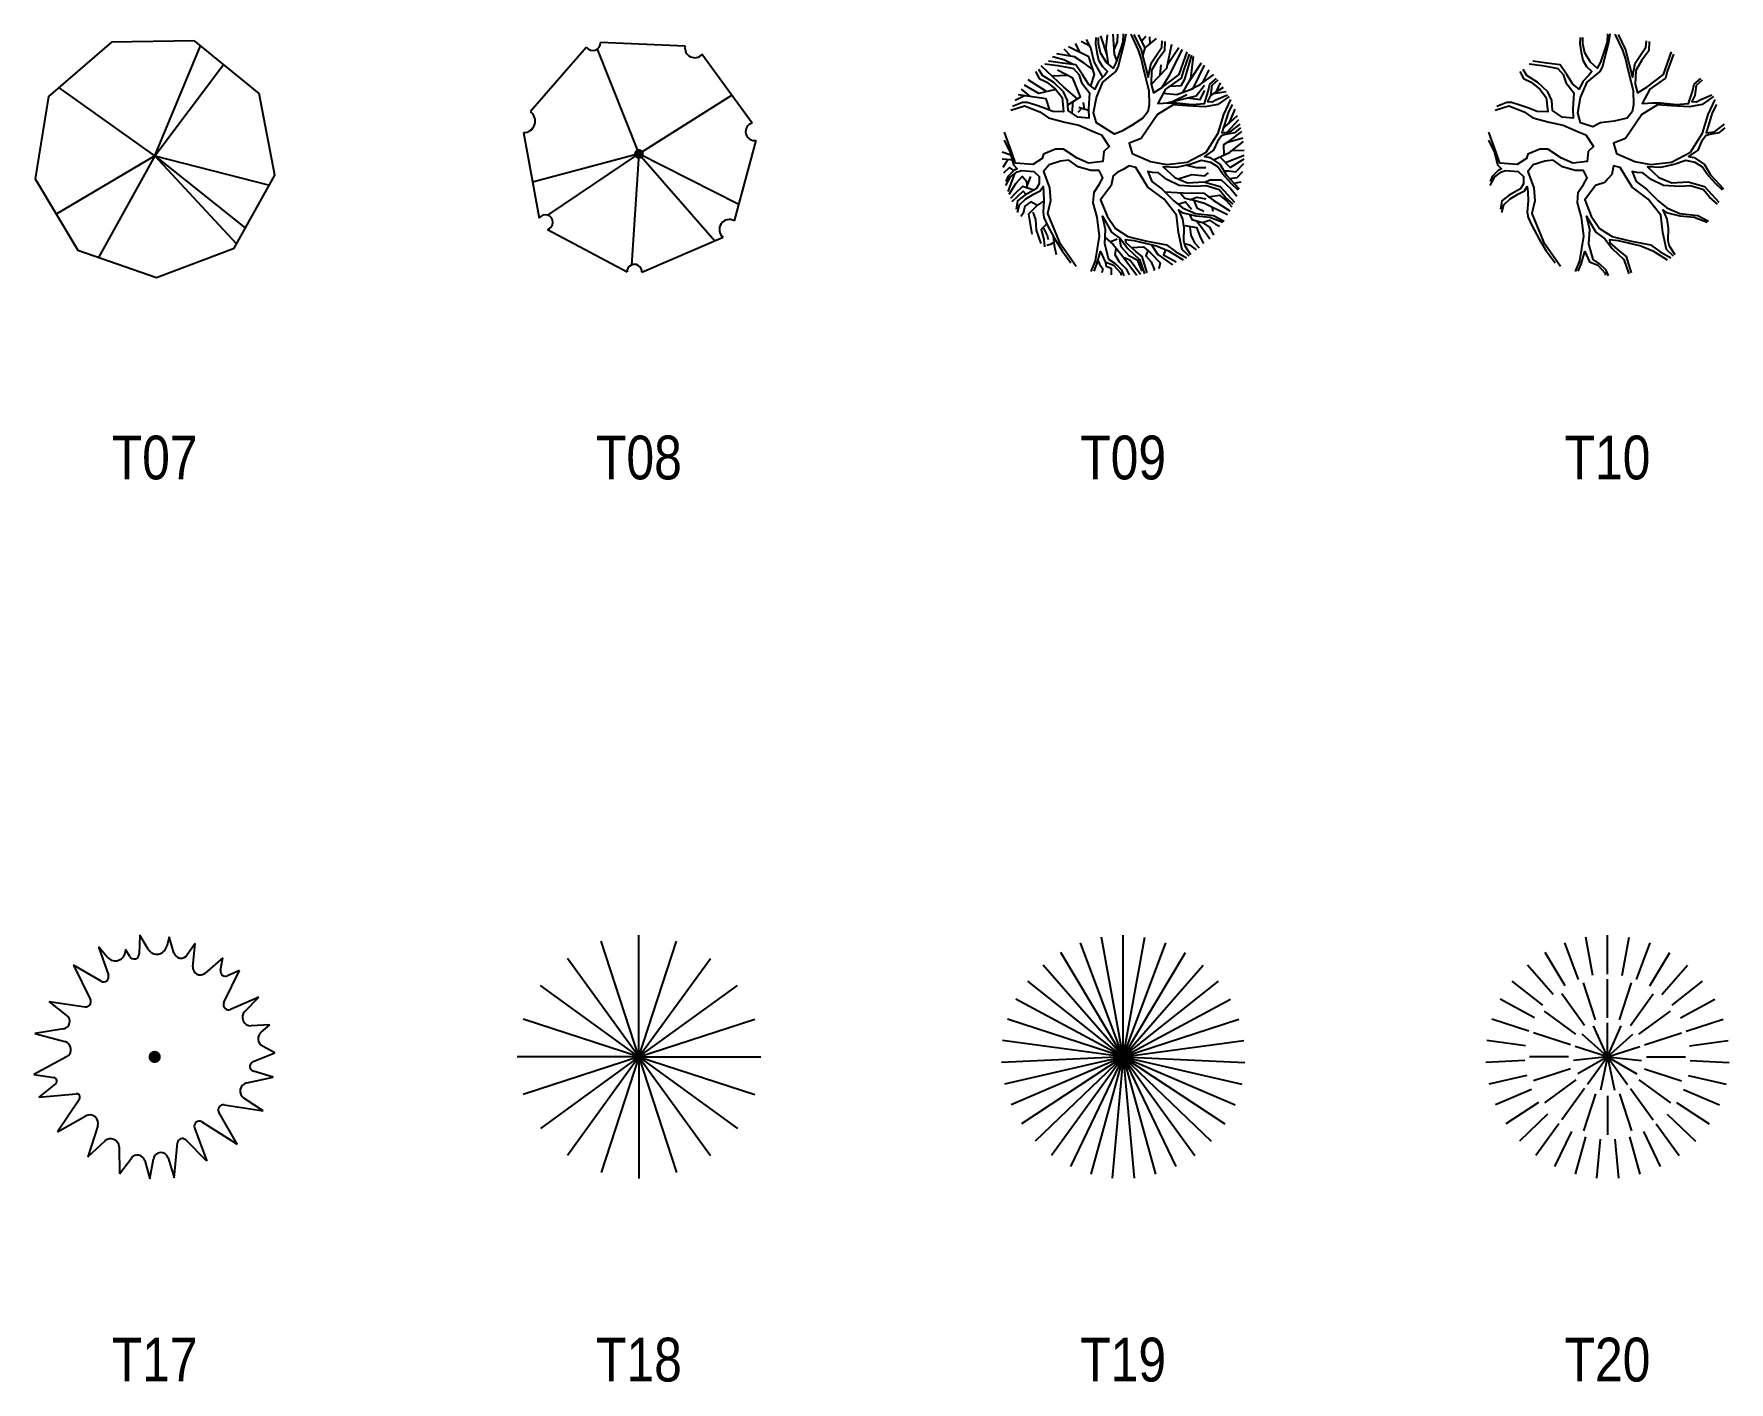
# Model space of a CAD drawing. Extents: x 1065 to 2013, y -203 to 519.
# Drawn here: x 1661.8 to 2009.9, y 167.9 to 444.8 of the extents above; entities that cross this region are included whole.
import ezdxf
from ezdxf.enums import TextEntityAlignment as Align

# ---------------------------------------------------------------- set-up
doc = ezdxf.new("R2010")
doc.units = 0
doc.header["$LTSCALE"] = 5
doc.header["$MEASUREMENT"] = 0
doc.layers.get('0').update_dxf_attribs({"linetype": 'CONTINUOUS'})
doc.styles.get("Standard").update_dxf_attribs({"font": 'ach.shx', "width": 0.85, "height": 9})

# ---------------------------------------------------------------- blocks, each defined once
blk = doc.blocks.new('T07')
for p, q in [((0, -0.0046), (0.1883, 0.448)), ((0, -0.0046), (0.2821, 0.3716)), ((0, -0.0046), (-0.3933, 0.2765)), ((0, -0.0046), (-0.4047, -0.2433)), ((0, -0.0046), (-0.2303, -0.422)), ((0, -0.0046), (0.4712, -0.1245)), ((0, -0.0046), (0.3724, -0.3015)), ((0.3365, -0.3657), (0, -0.0046))]:
    blk.add_line(p, q)
blk.add_lwpolyline([(0.4294, 0.2516), (0.1642, 0.4677), (-0.1778, 0.4627), (-0.4366, 0.2391), (-0.4911, -0.0985), (-0.3158, -0.3922), (0.0072, -0.5046), (0.3269, -0.383), (0.4936, -0.0843)], close=True)
blk = doc.blocks.new('T08')
for p, q in [((-0.2152, 0.4426), (-0.4457, 0.1772)), ((-0.172, 0.4336), (0, 0.0034)), ((0.19, 0.4463), (-0.1578, 0.4609)), ((0.4654, 0.1301), (0.2585, 0.413)), ((0, 0.0034), (0.3816, 0.2447)), ((-0.4743, 0.0911), (-0.4094, -0.2605)), ((0, 0.0034), (-0.4366, -0.1129)), ((-0.3737, -0.2482), (0, 0.0034)), ((0, 0.0034), (-0.0309, -0.4528)), ((0.4103, -0.2044), (0, 0.0034)), ((0, 0.0034), (0.3113, -0.3529)), ((0.392, -0.2713), (0.4821, 0.0592)), ((-0.3758, -0.3066), (-0.049, -0.4811)), ((0.0119, -0.482), (0.3453, -0.3383))]:
    blk.add_line(p, q)
at = {"const_width": 0.02}
blk.add_lwpolyline([(-0.01, 0.0034, 1), (0.01, 0.0034, 1)], format="xyb", close=True, dxfattribs=at)
for centre, radius, start, end in [((-0.1891, 0.4599), 0.0313, 213.38867, 1.83824), ((0.2284, 0.4382), 0.0393, 168.05052, 320.12541), ((-0.4735, 0.1386), 0.0475, 269.00703, 54.24961), ((0.4744, 0.0948), 0.0364, 104.2181, 282.28754), ((-0.3837, -0.277), 0.0305, 284.8555, 147.28172), ((0.3713, -0.3066), 0.0409, 59.62125, 230.60921), ((-0.0185, -0.4806), 0.0305, 357.41567, 180.91292)]:
    blk.add_arc(centre, radius, start, end)
blk = doc.blocks.new('T09')
for points in [[(0.0309, 0.4958), (0.0611, 0.4294), (0.0744, 0.3927), (0.084, 0.3498), (0.1049, 0.2641), (0.1068, 0.205), (0.1011, 0.1764), (0.0802, 0.1499), (0.0364, 0.1213), (-0.0055, 0.0969), (-0.036, 0.0846), (-0.1102, 0.1315), (-0.1217, 0.1724), (-0.1102, 0.2356), (-0.0836, 0.2988), (-0.0303, 0.3417), (-0.0208, 0.36), (0.0059, 0.462), (0.0117, 0.4966)], [(0.0002, 0.4967), (-0.0017, 0.4641), (-0.0113, 0.4335), (-0.0284, 0.3804), (-0.0417, 0.356), (-0.0702, 0.3804), (-0.0931, 0.4192), (-0.1007, 0.4559), (-0.1007, 0.4825)], [(-0.0657, 0.4094), (-0.0919, 0.4882)], [(-0.0597, 0.3713), (-0.0702, 0.4376), (-0.0648, 0.4925)], [(-0.0262, 0.3873), (-0.036, 0.4131), (-0.0417, 0.495)], [(-0.0373, 0.4315), (-0.0227, 0.4641), (-0.0226, 0.4962)], [(0.044, 0.4947), (0.0744, 0.4314), (0.103, 0.3192), (0.1144, 0.3764), (0.1582, 0.4416), (0.1601, 0.4682)], [(0.0897, 0.4396), (0.0625, 0.4928)], [(0.0758, 0.4669), (0.093, 0.488)], [(-0.1122, 0.4825), (-0.1141, 0.4559), (-0.1084, 0.4212), (-0.1007, 0.3886), (-0.0855, 0.3621), (-0.0646, 0.3417), (-0.076, 0.3274), (-0.1007, 0.3009), (-0.116, 0.2703), (-0.1426, 0.2907), (-0.1655, 0.3274), (-0.194, 0.3702), (-0.2492, 0.3764), (-0.3063, 0.3845)], [(-0.2152, 0.4055), (-0.2427, 0.4334)], [(-0.1325, 0.2829), (-0.1179, 0.3295), (-0.1407, 0.4029), (-0.2244, 0.4432)], [(-0.1764, 0.4201), (-0.1954, 0.4567)], [(-0.1367, 0.4468), (-0.1719, 0.466)], [(-0.0835, 0.3194), (-0.1198, 0.3825), (-0.1331, 0.4396), (-0.15, 0.4735)], [(0.0809, 0.4062), (0.0897, 0.4396), (0.137, 0.4775)], [(0.1104, 0.4562), (0.1101, 0.4844)], [(0.1715, 0.4661), (0.1697, 0.4274), (0.1411, 0.3886), (0.1163, 0.3457), (0.1144, 0.2907), (0.1239, 0.254), (0.162, 0.2784), (0.2306, 0.3295), (0.263, 0.4233)], [(0.115, 0.2883), (0.1791, 0.356), (0.1995, 0.4549)], [(0.1602, 0.2772), (0.1906, 0.3274), (0.2436, 0.4329)], [(0.1822, 0.3708), (0.2286, 0.441)], [(-0.3216, 0.3743), (-0.2683, 0.3662), (-0.2226, 0.358), (-0.2035, 0.3539), (-0.1826, 0.3295), (-0.1712, 0.2968), (-0.1388, 0.254), (-0.1426, 0.1887), (-0.1407, 0.1499), (-0.1864, 0.154), (-0.2264, 0.1826), (-0.2283, 0.2234), (-0.2454, 0.2581), (-0.2854, 0.2968), (-0.3311, 0.3254), (-0.3463, 0.3498)], [(-0.1878, 0.2297), (-0.2435, 0.2784), (-0.3363, 0.3656)], [(-0.2053, 0.3715), (-0.2435, 0.3906), (-0.2906, 0.4028)], [(-0.1238, 0.3486), (-0.1597, 0.3764), (-0.1997, 0.4029), (-0.2725, 0.4154)], [(0.2706, 0.4131), (0.2458, 0.3417), (0.2382, 0.3152), (0.1735, 0.2703), (0.143, 0.2111), (0.1868, 0.2132), (0.2191, 0.2132), (0.2839, 0.207), (0.3334, 0.2111), (0.3486, 0.2601), (0.3563, 0.2907), (0.3829, 0.3131)], [(0.1521, 0.3274), (0.1563, 0.3702)], [(0.1644, 0.2526), (0.221, 0.2478), (0.2877, 0.2723), (0.3334, 0.3682)], [(0.1911, 0.2825), (0.2382, 0.2846), (0.2534, 0.3111), (0.2816, 0.4092)], [(0.2445, 0.2565), (0.2782, 0.3131), (0.2893, 0.4038)], [(0.2663, 0.2932), (0.2734, 0.3051), (0.322, 0.3782)], [(0.3273, 0.2967), (0.3535, 0.3489)], [(-0.3597, 0.3417), (-0.3445, 0.3131), (-0.314, 0.2988), (-0.2778, 0.2703), (-0.2512, 0.2356), (-0.2454, 0.1764), (-0.2892, 0.1785), (-0.3273, 0.1927), (-0.3635, 0.205), (-0.394, 0.2152), (-0.413, 0.2152), (-0.4549, 0.1989)], [(-0.2765, 0.2686), (-0.3463, 0.2519), (-0.4059, 0.2863)], [(-0.3144, 0.2596), (-0.3899, 0.3078)], [(-0.2287, 0.3262), (-0.2912, 0.3233)], [(-0.2274, 0.205), (-0.175, 0.2376), (-0.2074, 0.3152), (-0.2702, 0.3478)], [(0.181, 0.2129), (0.2991, 0.2417), (0.3334, 0.2866)], [(0.2757, 0.2679), (0.3163, 0.2886), (0.3718, 0.3294)], [(0.3886, 0.307), (0.3639, 0.2846), (0.3581, 0.2438), (0.3467, 0.2193), (0.3657, 0.2172), (0.381, 0.2254), (0.4286, 0.2458)], [(0.3839, 0.2605), (0.3992, 0.2956)], [(-0.4048, 0.242), (-0.4441, 0.2226)], [(-0.3016, 0.1831), (-0.3159, 0.2295), (-0.4317, 0.2457)], [(-0.3786, 0.2383), (-0.4175, 0.2691)], [(-0.2092, 0.1703), (-0.2052, 0.2189)], [(-0.1582, 0.1874), (-0.1635, 0.2152)], [(0.4349, 0.24), (0.3886, 0.207), (0.3372, 0.1969), (0.263, 0.2009), (0.2058, 0.205), (0.1411, 0.1662), (0.0744, 0.0663), (0.0249, 0.0479), (0.0364, 0.0051), (0.1125, -0.0276), (0.1773, -0.0398), (0.263, -0.0296), (0.341, 0.0112), (0.3905, 0.0887), (0.4134, 0.1662), (0.4421, 0.2265)], [(0.1965, 0.2167), (0.261, 0.2478)], [(0.2658, 0.2336), (0.3163, 0.2274), (0.3353, 0.2641)], [(0.3581, 0.2438), (0.4114, 0.2784)], [(0.3707, 0.2519), (0.4235, 0.2596)], [(-0.4619, 0.1828), (-0.4054, 0.2009), (-0.3425, 0.1764), (-0.3063, 0.152), (-0.2397, 0.1336), (-0.1826, 0.1213), (-0.116, 0.0928), (-0.0893, 0.0826), (-0.0569, 0.0336), (-0.0798, 0.0132), (-0.0836, -0.0276), (-0.0836, -0.0276), (-0.1426, -0.0337), (-0.1883, -0.0133), (-0.2454, 0.0234), (-0.2778, 0.0234), (-0.3273, 0.003), (-0.333, -0.0153), (-0.3711, -0.0398), (-0.4416, -0.0337), (-0.4568, 0.0092), (-0.4878, 0.0936)], [(-0.1699, 0.1909), (-0.1864, 0.1744)], [(-0.1423, 0.1826), (-0.1826, 0.1948)], [(0.4476, 0.207), (0.4305, 0.1724), (0.4057, 0.0908), (0.44, 0.0948), (0.48, 0.1255)], [(0.4112, 0.1089), (0.4362, 0.1315), (0.4696, 0.1619)], [(0.4271, 0.0933), (0.475, 0.1454)], [(0.4352, 0.1306), (0.46, 0.1875)], [(0.4819, 0.1112), (0.4572, 0.0908), (0.4152, 0.0826), (0.4038, 0.0785), (0.3867, 0.0541), (0.3715, 0.0194), (0.3334, -0.0071), (0.3563, -0.0113), (0.3981, -0.0398), (0.4229, -0.0827), (0.4762, -0.1398)], [(0.4142, -0.0009), (0.4134, 0.0418), (0.44, 0.0581), (0.4874, 0.0957)], [(0.4294, 0.0516), (0.4918, 0.0701)], [(-0.4617, -0.0013), (-0.4966, 0.0113)], [(-0.4891, 0.0601), (-0.4644, 0.0092), (-0.4511, -0.0418), (-0.4358, -0.0582), (-0.4492, -0.0643), (-0.4739, -0.0887), (-0.4815, -0.1092)], [(0.3704, -0.0209), (0.4362, 0.0092), (0.4938, 0.0543)], [(0.4476, 0.0181), (0.4964, 0.0193)], [(-0.4456, -0.0222), (-0.4964, -0.0173)], [(-0.4737, -0.0195), (-0.494, -0.0523)], [(-0.4492, -0.0643), (-0.4663, -0.052), (-0.4909, -0.0759)], [(-0.4815, -0.1255), (-0.4625, -0.0908), (-0.4358, -0.0704), (-0.4168, -0.0643), (-0.3673, -0.0684), (-0.3445, -0.0887), (-0.3445, -0.1194), (-0.3578, -0.1398), (-0.4034, -0.1663), (-0.4339, -0.1887), (-0.4396, -0.2234)], [(-0.1309, -0.4792), (-0.1141, -0.4355), (-0.0969, -0.3336), (-0.1064, -0.256), (-0.1236, -0.1969), (-0.1198, -0.1541), (-0.0988, -0.1214), (-0.0836, -0.0949), (-0.0988, -0.0643), (-0.1331, -0.0643), (-0.1845, -0.05), (-0.2226, -0.0214), (-0.2568, -0.0255), (-0.3045, -0.0418), (-0.3273, -0.0684), (-0.3025, -0.1357), (-0.2987, -0.1887), (-0.3102, -0.2418), (-0.2626, -0.3581), (-0.1927, -0.4578)], [(0.2707, -0.4165), (0.242, -0.3886), (0.2268, -0.3193), (0.2191, -0.2479), (0.1677, -0.1826), (0.1011, -0.1336), (0.0516, -0.052), (0.0249, -0.0459), (0.0002, -0.0602), (-0.0246, -0.0725), (-0.0417, -0.0867), (-0.0493, -0.1255), (-0.0931, -0.1846), (-0.0664, -0.252), (-0.0322, -0.303), (0.0192, -0.3356), (0.0916, -0.354), (0.1773, -0.3703), (0.2153, -0.3968), (0.2602, -0.4231)], [(0.4514, -0.203), (0.419, -0.1744), (0.3943, -0.1439), (0.341, -0.1275), (0.2953, -0.1296), (0.2306, -0.1255), (0.1791, -0.101), (0.1449, -0.0745), (0.1201, -0.0725), (0.1011, -0.0684), (0.1182, -0.1092), (0.1601, -0.1418), (0.2077, -0.1887), (0.2439, -0.2173), (0.2972, -0.2418), (0.3715, -0.2499), (0.4152, -0.2724)], [(0.4724, -0.1459), (0.4438, -0.1173), (0.4076, -0.0785), (0.3886, -0.05), (0.3601, -0.0316), (0.3219, -0.0235), (0.2744, -0.0398), (0.2172, -0.052), (0.1639, -0.05), (0.2115, -0.0928), (0.2648, -0.1153), (0.3315, -0.1112), (0.3981, -0.1296), (0.4572, -0.1948)], [(0.2595, -0.043), (0.2991, -0.052), (0.3391, -0.052)], [(0.397, -0.0088), (0.44, -0.052), (0.4964, -0.0172)], [(0.413, -0.0656), (0.4343, -0.0663), (0.4629, -0.0704), (0.4954, -0.0359)], [(0.4203, -0.0323), (0.4967, -0.0011)], [(0.437, -0.0977), (0.4686, -0.0928), (0.492, -0.0682)], [(-0.4468, -0.0788), (-0.4732, -0.1512)], [(-0.3924, -0.1368), (-0.3958, -0.1112), (-0.4149, -0.0887), (-0.4416, -0.1194), (-0.4694, -0.1626)], [(-0.3675, -0.1455), (-0.413, -0.1296), (-0.4454, -0.1601), (-0.4634, -0.1789)], [(-0.4339, -0.2377), (-0.4263, -0.205), (-0.3996, -0.1806), (-0.3654, -0.1601), (-0.3407, -0.1479), (-0.3292, -0.1296), (-0.3273, -0.1541), (-0.3254, -0.1887), (-0.3292, -0.2356), (-0.3254, -0.2581), (-0.3102, -0.2907), (-0.2816, -0.3438), (-0.2512, -0.3948), (-0.215, -0.4437)], [(-0.3937, -0.1272), (-0.3787, -0.0887)], [(0.2252, -0.0986), (0.282, -0.0806), (0.3353, -0.0867), (0.3505, -0.0745)], [(0.335, -0.1122), (0.3563, -0.103), (0.4019, -0.103), (0.4419, -0.1398), (0.4668, -0.1698)], [(0.4551, -0.1172), (0.4843, -0.1105)], [(-0.3988, -0.1636), (-0.4111, -0.1499), (-0.4575, -0.1935)], [(-0.354, -0.2071), (-0.3787, -0.1928), (-0.4034, -0.2112), (-0.4111, -0.2418), (-0.4206, -0.254)], [(-0.3273, -0.1908), (-0.3521, -0.2071), (-0.3882, -0.2438), (-0.3749, -0.3254)], [(0.1697, -0.152), (0.2458, -0.1561), (0.3315, -0.1581), (0.3696, -0.1867), (0.4381, -0.2295)], [(0.2249, -0.203), (0.2553, -0.1928), (0.2801, -0.2234)], [(0.2344, -0.1561), (0.2534, -0.1785), (0.2896, -0.1867), (0.3334, -0.1989), (0.4286, -0.2458)], [(0.2724, -0.1846), (0.3029, -0.1744), (0.3391, -0.1806)], [(0.2915, -0.1908), (0.3029, -0.2173), (0.3315, -0.2316)], [(0.3486, -0.1724), (0.3962, -0.1663), (0.4248, -0.1887), (0.4457, -0.2132)], [(-0.3711, -0.2356), (-0.3597, -0.2662), (-0.3578, -0.3091), (-0.3387, -0.3641)], [(0.004, -0.4967), (-0.0055, -0.4743), (-0.0322, -0.4478), (-0.0588, -0.4295), (-0.076, -0.3662), (-0.0722, -0.307), (-0.0855, -0.252), (-0.0474, -0.3172), (-0.0113, -0.3458), (0.0192, -0.3846), (0.0668, -0.4295), (0.0878, -0.4886)], [(0.4096, -0.2785), (0.3563, -0.2581), (0.2991, -0.252), (0.2477, -0.2397), (0.2268, -0.2255), (0.2439, -0.2642), (0.2496, -0.3009), (0.2477, -0.3519), (0.2534, -0.3744), (0.2763, -0.409)], [(0.2724, -0.2458), (0.282, -0.2662), (0.3258, -0.2785), (0.3563, -0.2989), (0.3715, -0.3295)], [(0.3029, -0.2724), (0.3334, -0.3132), (0.3563, -0.3458)], [(0.3239, -0.2785), (0.3543, -0.2683), (0.3791, -0.2846), (0.3962, -0.2927)], [(0.3639, -0.2132), (0.3677, -0.2316)], [(-0.3159, -0.2867), (-0.3368, -0.307), (-0.3254, -0.3479), (-0.3235, -0.3784)], [(-0.3273, -0.3009), (-0.3121, -0.3315), (-0.3083, -0.3479)], [(-0.2873, -0.3336), (-0.2835, -0.3723), (-0.2759, -0.409)], [(-0.0741, -0.3397), (-0.0417, -0.3683), (-0.0113, -0.405), (0.0554, -0.4947)], [(-0.0512, -0.356), (-0.0246, -0.3458)], [(-0.0151, -0.3458), (-0.0093, -0.3764), (0.023, -0.4131), (0.0573, -0.4315), (0.0764, -0.4784)], [(0.0992, -0.4845), (0.082, -0.4315), (0.0782, -0.4172), (0.0516, -0.3968), (0.0116, -0.3621), (0.0097, -0.3479), (0.044, -0.3519), (0.1373, -0.3744), (0.1868, -0.3948), (0.2458, -0.4315)], [(0.2534, -0.2907), (0.301, -0.2989), (0.3181, -0.3417), (0.3296, -0.3641)], [(0.2744, -0.2969), (0.2782, -0.3295), (0.2934, -0.3621), (0.3124, -0.3825)], [(-0.2873, -0.3621), (-0.2987, -0.3683), (-0.314, -0.3723)], [(-0.1198, -0.4784), (-0.1084, -0.4498), (-0.0931, -0.3968), (-0.0741, -0.4397), (-0.0398, -0.4539), (-0.0093, -0.4866), (-0.0093, -0.4947)], [(-0.0303, -0.3866), (-0.0341, -0.409), (-0.0169, -0.4397), (0.0116, -0.4682), (0.0249, -0.4927)], [(0.0345, -0.3805), (0.084, -0.3784), (0.1125, -0.4029), (0.1525, -0.4437), (0.1468, -0.4682)], [(0.103, -0.3907), (0.0935, -0.4152), (0.1144, -0.4397), (0.1278, -0.4702), (0.1258, -0.4764)], [(0.1163, -0.3703), (0.143, -0.409), (0.202, -0.4519)], [(0.1735, -0.3907), (0.1658, -0.4111), (0.2172, -0.4397)], [(0.2515, -0.3641), (0.2724, -0.3703), (0.2991, -0.3907)], [(-0.1026, -0.4355), (-0.0969, -0.4498), (-0.0836, -0.4682), (-0.0874, -0.4845)], [(-0.0722, -0.4437), (-0.0702, -0.458), (-0.0493, -0.4662), (-0.0493, -0.4927)], [(0.0059, -0.4213), (0.0287, -0.4335), (0.0706, -0.4907)]]:
    blk.add_lwpolyline(points)
blk = doc.blocks.new('T10')
for points in [[(0.0309, 0.4958), (0.0611, 0.4294), (0.0744, 0.3927), (0.084, 0.3498), (0.1049, 0.2641), (0.1068, 0.205), (0.1011, 0.1764), (0.0802, 0.1499), (0.0269, 0.1377), (-0.0284, 0.1315), (-0.0608, 0.1152), (-0.1102, 0.1315), (-0.1217, 0.1724), (-0.1102, 0.2356), (-0.0836, 0.2988), (-0.0303, 0.3417), (-0.0208, 0.36), (0.0059, 0.462), (0.0117, 0.4966)], [(0.0002, 0.4967), (-0.0017, 0.4641), (-0.0113, 0.4335), (-0.0284, 0.3804), (-0.0417, 0.356), (-0.0702, 0.3804), (-0.0931, 0.4192), (-0.1007, 0.4559), (-0.1007, 0.4825)], [(0.044, 0.4947), (0.0744, 0.4314), (0.103, 0.3192), (0.1144, 0.3764), (0.1582, 0.4416), (0.1601, 0.4682)], [(-0.1122, 0.4825), (-0.1141, 0.4559), (-0.1084, 0.4212), (-0.1007, 0.3886), (-0.0855, 0.3621), (-0.0646, 0.3417), (-0.076, 0.3274), (-0.1007, 0.3009), (-0.116, 0.2703), (-0.1426, 0.2907), (-0.1655, 0.3274), (-0.194, 0.3702), (-0.2492, 0.3764), (-0.3063, 0.3845)], [(0.1715, 0.4661), (0.1697, 0.4274), (0.1411, 0.3886), (0.1163, 0.3457), (0.1144, 0.2907), (0.1239, 0.254), (0.162, 0.2784), (0.2306, 0.3295), (0.263, 0.4233)], [(-0.3216, 0.3743), (-0.2683, 0.3662), (-0.2226, 0.358), (-0.2035, 0.3539), (-0.1826, 0.3295), (-0.1712, 0.2968), (-0.1388, 0.254), (-0.1426, 0.1887), (-0.1407, 0.1499), (-0.1864, 0.154), (-0.2264, 0.1826), (-0.2283, 0.2234), (-0.2454, 0.2581), (-0.2854, 0.2968), (-0.3311, 0.3254), (-0.3463, 0.3498)], [(0.2706, 0.4131), (0.2458, 0.3417), (0.2382, 0.3152), (0.1735, 0.2703), (0.143, 0.2111), (0.1868, 0.2132), (0.2191, 0.2132), (0.2839, 0.207), (0.3334, 0.2111), (0.3486, 0.2601), (0.3563, 0.2907), (0.3829, 0.3131)], [(-0.3597, 0.3417), (-0.3445, 0.3131), (-0.314, 0.2988), (-0.2778, 0.2703), (-0.2512, 0.2356), (-0.2454, 0.1764), (-0.2892, 0.1785), (-0.3273, 0.1927), (-0.3635, 0.205), (-0.394, 0.2152), (-0.413, 0.2152), (-0.4549, 0.1989)], [(0.3886, 0.307), (0.3639, 0.2846), (0.3581, 0.2438), (0.3467, 0.2193), (0.3657, 0.2172), (0.381, 0.2254), (0.4286, 0.2458)], [(0.4349, 0.24), (0.3886, 0.207), (0.3372, 0.1969), (0.263, 0.2009), (0.2058, 0.205), (0.1411, 0.1662), (0.0744, 0.0663), (0.0249, 0.0479), (0.0364, 0.0051), (0.1125, -0.0276), (0.1773, -0.0398), (0.263, -0.0296), (0.341, 0.0112), (0.3905, 0.0887), (0.4134, 0.1662), (0.4421, 0.2265)], [(-0.4619, 0.1828), (-0.4054, 0.2009), (-0.3425, 0.1764), (-0.3063, 0.152), (-0.2397, 0.1336), (-0.1826, 0.1213), (-0.116, 0.0928), (-0.0893, 0.0826), (-0.0569, 0.0336), (-0.0798, 0.0132), (-0.0836, -0.0276), (-0.0836, -0.0276), (-0.1426, -0.0337), (-0.1883, -0.0133), (-0.2454, 0.0234), (-0.2778, 0.0234), (-0.3273, 0.003), (-0.333, -0.0153), (-0.3711, -0.0398), (-0.4416, -0.0337), (-0.4568, 0.0092), (-0.4878, 0.0936)], [(0.4476, 0.207), (0.4305, 0.1724), (0.4057, 0.0908), (0.44, 0.0948), (0.48, 0.1255)], [(0.4819, 0.1112), (0.4572, 0.0908), (0.4152, 0.0826), (0.4038, 0.0785), (0.3867, 0.0541), (0.3715, 0.0194), (0.3334, -0.0071), (0.3563, -0.0113), (0.3981, -0.0398), (0.4229, -0.0827), (0.4762, -0.1398)], [(-0.4891, 0.0601), (-0.4644, 0.0092), (-0.4511, -0.0418), (-0.4358, -0.0582), (-0.4492, -0.0643), (-0.4739, -0.0887), (-0.4815, -0.1092)], [(-0.4815, -0.1255), (-0.4625, -0.0908), (-0.4358, -0.0704), (-0.4168, -0.0643), (-0.3673, -0.0684), (-0.3445, -0.0887), (-0.3445, -0.1194), (-0.3578, -0.1398), (-0.4034, -0.1663), (-0.4339, -0.1887), (-0.4396, -0.2234)], [(-0.1309, -0.4792), (-0.1141, -0.4355), (-0.0969, -0.3336), (-0.1064, -0.256), (-0.1236, -0.1969), (-0.1198, -0.1541), (-0.0988, -0.1214), (-0.0836, -0.0949), (-0.0988, -0.0643), (-0.1331, -0.0643), (-0.1845, -0.05), (-0.2226, -0.0214), (-0.2568, -0.0255), (-0.3045, -0.0418), (-0.3273, -0.0684), (-0.3025, -0.1357), (-0.2987, -0.1887), (-0.3102, -0.2418), (-0.2626, -0.3581), (-0.1927, -0.4578)], [(0.2707, -0.4165), (0.242, -0.3886), (0.2268, -0.3193), (0.2191, -0.2479), (0.1677, -0.1826), (0.1011, -0.1336), (0.0516, -0.052), (0.0249, -0.0459), (0.0173, -0.0806), (0.0021, -0.099), (-0.0113, -0.1132), (-0.0493, -0.1255), (-0.0931, -0.1846), (-0.0664, -0.252), (-0.0322, -0.303), (0.0192, -0.3356), (0.0916, -0.354), (0.1773, -0.3703), (0.2153, -0.3968), (0.2602, -0.4231)], [(0.4514, -0.203), (0.419, -0.1744), (0.3943, -0.1439), (0.341, -0.1275), (0.2953, -0.1296), (0.2306, -0.1255), (0.1791, -0.101), (0.1449, -0.0745), (0.1201, -0.0725), (0.1011, -0.0684), (0.1182, -0.1092), (0.1601, -0.1418), (0.2077, -0.1887), (0.2439, -0.2173), (0.2972, -0.2418), (0.3715, -0.2499), (0.4152, -0.2724)], [(0.4724, -0.1459), (0.4438, -0.1173), (0.4076, -0.0785), (0.3886, -0.05), (0.3601, -0.0316), (0.3219, -0.0235), (0.2744, -0.0398), (0.2172, -0.052), (0.1639, -0.05), (0.2115, -0.0928), (0.2648, -0.1153), (0.3315, -0.1112), (0.3981, -0.1296), (0.4572, -0.1948)], [(-0.4339, -0.2377), (-0.4263, -0.205), (-0.3996, -0.1806), (-0.3654, -0.1601), (-0.3407, -0.1479), (-0.3292, -0.1296), (-0.3273, -0.1541), (-0.3254, -0.1887), (-0.3292, -0.2356), (-0.3254, -0.2581), (-0.3102, -0.2907), (-0.2816, -0.3438), (-0.2512, -0.3948), (-0.215, -0.4437)], [(0.004, -0.4967), (-0.0055, -0.4743), (-0.0322, -0.4478), (-0.0588, -0.4295), (-0.076, -0.3662), (-0.0722, -0.307), (-0.0855, -0.252), (-0.0474, -0.3172), (-0.0113, -0.3458), (0.0192, -0.3846), (0.0668, -0.4295), (0.0878, -0.4886)], [(0.4096, -0.2785), (0.3563, -0.2581), (0.2991, -0.252), (0.2477, -0.2397), (0.2268, -0.2255), (0.2439, -0.2642), (0.2496, -0.3009), (0.2477, -0.3519), (0.2534, -0.3744), (0.2763, -0.409)], [(0.0992, -0.4845), (0.082, -0.4315), (0.0782, -0.4172), (0.0516, -0.3968), (0.0116, -0.3621), (0.0097, -0.3479), (0.044, -0.3519), (0.1373, -0.3744), (0.1868, -0.3948), (0.2458, -0.4315)], [(-0.1198, -0.4784), (-0.1084, -0.4498), (-0.0931, -0.3968), (-0.0741, -0.4397), (-0.0398, -0.4539), (-0.0093, -0.4866), (-0.0093, -0.4947)]]:
    blk.add_lwpolyline(points)
blk = doc.blocks.new('T17')
for p, q in [((-0.0614, 0.5004), (-0.0632, 0.423)), ((-0.0267, 0.4422), (-0.0614, 0.5004)), ((0.0593, 0.4935), (0.0493, 0.4533)), ((0.0789, 0.4277), (0.0593, 0.4935)), ((-0.1932, 0.409), (-0.2304, 0.4521)), ((-0.2304, 0.4521), (-0.1901, 0.336)), ((-0.12, 0.4418), (-0.1202, 0.4348)), ((-0.102, 0.4125), (-0.12, 0.4418)), ((0.1662, 0.4659), (0.1339, 0.419)), ((0.1567, 0.3707), (0.1662, 0.4659)), ((-0.2204, 0.311), (-0.3338, 0.3762)), ((-0.3338, 0.3762), (-0.2641, 0.2339)), ((0.28, 0.4073), (0.2077, 0.3444)), ((0.2703, 0.3568), (0.28, 0.4073)), ((0.2843, 0.2234), (0.349, 0.3555)), ((0.349, 0.3555), (0.2994, 0.3336)), ((-0.3602, 0.1705), (-0.4337, 0.2278)), ((-0.4337, 0.2278), (-0.2852, 0.2051)), ((0.4283, 0.245), (0.3114, 0.1949)), ((0.3701, 0.1868), (0.4283, 0.245)), ((-0.3743, 0.1157), (-0.4925, 0.0966)), ((-0.4925, 0.0966), (-0.3694, 0.0638)), ((0.4732, 0.1311), (0.3959, 0.1279)), ((0.4372, 0.1017), (0.4732, 0.1311)), ((-0.3618, 0.0001), (-0.4959, -0.0725)), ((0.4043, -0.019), (0.4939, 0.0173)), ((0.4939, 0.0173), (0.4428, 0.0446)), ((0.487, -0.0828), (0.4061, -0.0586)), ((-0.4959, -0.0725), (-0.4138, -0.0849)), ((-0.407, -0.11), (-0.4752, -0.1657)), ((0.3778, -0.1067), (0.487, -0.0828)), ((-0.4752, -0.1657), (-0.3224, -0.1512)), ((-0.3092, -0.1733), (-0.3994, -0.3072)), ((0.285, -0.1964), (0.4456, -0.2209)), ((0.4456, -0.2209), (0.3663, -0.1693)), ((-0.3994, -0.3072), (-0.2831, -0.2427)), ((0.1932, -0.2669), (0.3387, -0.3589)), ((0.3387, -0.3589), (0.2636, -0.2275)), ((-0.2336, -0.2836), (-0.2752, -0.4107)), ((-0.2752, -0.4107), (-0.204, -0.3452)), ((0.2145, -0.4279), (0.1277, -0.341)), ((0.1636, -0.2909), (0.2145, -0.4279)), ((-0.1462, -0.37), (-0.1442, -0.4797)), ((-0.1442, -0.4797), (-0.0954, -0.4153)), ((0.0549, -0.4148), (0.08, -0.497)), ((0.08, -0.497), (0.0935, -0.3534)), ((-0.0411, -0.4256), (-0.02, -0.5004)), ((-0.02, -0.5004), (-0.0049, -0.4182))]:
    blk.add_line(p, q)
at = {"const_width": 0.025}
blk.add_lwpolyline([(-0.0125, 0, 1), (0.0125, 0, 1)], format="xyb", close=True, dxfattribs=at)
for centre, radius, start, end in [((-0.1618, 0.4361), 0.0415, 220.71134, 358.26557), ((-0.0842, 0.4235), 0.021, 211.58876, 358.66876), ((0.009, 0.4634), 0.0415, 210.74426, 345.97364), ((0.1085, 0.4365), 0.0309, 196.5456, 325.42734), ((0.1874, 0.3677), 0.0309, 174.29356, 310.99253), ((0.2909, 0.3528), 0.021, 169.12226, 293.76498), ((-0.21, 0.3292), 0.021, 240.10586, 19.12064), ((-0.2822, 0.225), 0.0201, 261.34001, 26.09731), ((0.3031, 0.2142), 0.021, 153.88561, 293.2138), ((-0.3792, 0.1462), 0.0309, 279.16895, 52.10077), ((0.3945, 0.1624), 0.0345, 135.021, 272.38769), ((0.4591, 0.075), 0.0345, 129.31, 241.80392), ((-0.3783, 0.0305), 0.0345, 298.43024, 75.05812), ((0.4122, -0.0385), 0.021, 112.05084, 253.28919), ((-0.416, -0.099), 0.0142, 309.19423, 81.37813), ((0.3852, -0.1404), 0.0345, 102.31677, 236.91011), ((-0.321, -0.1654), 0.0142, 326.04292, 95.39324), ((0.2818, -0.2171), 0.021, 81.32056, 209.72679), ((-0.2664, -0.2729), 0.0345, 341.85973, 118.98546), ((0.1825, -0.2839), 0.0201, 57.6614, 200.36011), ((-0.1807, -0.3706), 0.0345, 1.06013, 132.60142), ((0.1135, -0.3553), 0.0201, 44.97498, 174.64808), ((-0.0708, -0.434), 0.0309, 15.7402, 142.87353), ((0.0254, -0.4238), 0.0309, 16.95443, 169.61859)]:
    blk.add_arc(centre, radius, start, end)
blk = doc.blocks.new('T18')
for q in [(0, 0.5), (-0.1545, 0.4755), (0.1545, 0.4755), (-0.2939, 0.4045), (0.2939, 0.4045), (-0.4045, 0.2939), (0.4045, 0.2939), (-0.4755, 0.1545), (0.4755, 0.1545), (-0.5, 0), (-0.4755, -0.1545), (-0.4045, -0.2939), (-0.2939, -0.4045), (-0.1545, -0.4755), (0.5, 0), (0.4755, -0.1545), (0.4045, -0.2939), (0.2939, -0.4045), (0.1545, -0.4755), (0, -0.5)]:
    blk.add_line((0, 0), q)
blk = doc.blocks.new('T19')
for q in [(-0.0893, 0.492), (0, 0.5), (0.0893, 0.492), (-0.2564, 0.4292), (-0.1757, 0.4681), (0.1757, 0.4681), (0.2564, 0.4292), (-0.329, 0.3765), (0.329, 0.3765), (-0.3909, 0.3117), (0.3909, 0.3117), (-0.4403, 0.2369), (0.4403, 0.2369), (-0.4755, 0.1545), (0.4755, 0.1545), (-0.4955, 0.0671), (0.4955, 0.0671), (-0.4995, -0.0224), (-0.4875, -0.1113), (-0.4598, -0.1965), (-0.4173, -0.2754), (-0.3614, -0.3455), (-0.2939, -0.4045), (-0.2169, -0.4505), (-0.133, -0.482), (-0.0448, -0.498), (0.0448, -0.498), (0.133, -0.482), (0.2169, -0.4505), (0.2939, -0.4045), (0.3614, -0.3455), (0.4173, -0.2754), (0.4598, -0.1965), (0.4875, -0.1113), (0.4995, -0.0224)]:
    blk.add_line((0, 0), q)
blk = doc.blocks.new('T20')
for p, q in [((-0.0607, 0.3345), (-0.0893, 0.492)), ((0, 0.34), (0, 0.5)), ((0.0607, 0.3345), (0.0893, 0.492)), ((-0.1744, 0.2919), (-0.2564, 0.4292)), ((-0.1195, 0.3183), (-0.1757, 0.4681)), ((0.1195, 0.3183), (0.1757, 0.4681)), ((0.1744, 0.2919), (0.2564, 0.4292)), ((-0.2237, 0.256), (-0.329, 0.3765)), ((0.2237, 0.256), (0.329, 0.3765)), ((-0.2658, 0.212), (-0.3909, 0.3117)), ((-0.0494, 0.1522), (-0.0989, 0.3043)), ((0, 0.16), (0, 0.32)), ((0.0494, 0.1522), (0.0989, 0.3043)), ((0.2658, 0.212), (0.3909, 0.3117)), ((-0.2994, 0.1611), (-0.4403, 0.2369)), ((-0.094, 0.1294), (-0.1881, 0.2589)), ((0.094, 0.1294), (0.1881, 0.2589)), ((0.2994, 0.1611), (0.4403, 0.2369)), ((-0.3234, 0.1051), (-0.4755, 0.1545)), ((-0.1294, 0.094), (-0.2589, 0.1881)), ((0, 0), (0, 0.14)), ((0.1294, 0.094), (0.2589, 0.1881)), ((0.3234, 0.1051), (0.4755, 0.1545)), ((-0.1522, 0.0494), (-0.3043, 0.0989)), ((0, 0), (-0.104, 0.0937)), ((0, 0), (-0.0569, 0.1279)), ((0, 0), (0.0569, 0.1279)), ((0, 0), (0.104, 0.0937)), ((0.1522, 0.0494), (0.3043, 0.0989)), ((-0.3369, 0.0456), (-0.4955, 0.0671)), ((0, 0), (-0.1331, 0.0433)), ((0, 0), (0.1331, 0.0433)), ((0.3369, 0.0456), (0.4955, 0.0671)), ((-0.3397, -0.0153), (-0.4995, -0.0224)), ((-0.16, 0), (-0.32, 0)), ((-0.1522, -0.0494), (-0.3043, -0.0989)), ((0, 0), (-0.1392, -0.0146)), ((0, 0), (-0.1212, -0.07)), ((0, 0), (-0.0823, -0.1133)), ((0, 0), (-0.0291, -0.1369)), ((0, 0), (0.1392, -0.0146)), ((0, 0), (0.1212, -0.07)), ((0, 0), (0.0823, -0.1133)), ((0, 0), (0.0291, -0.1369)), ((0.1522, -0.0494), (0.3043, -0.0989)), ((0.16, 0), (0.32, 0)), ((0.3397, -0.0153), (0.4995, -0.0224)), ((-0.3315, -0.0757), (-0.4875, -0.1113)), ((-0.3126, -0.1336), (-0.4598, -0.1965)), ((-0.1294, -0.094), (-0.2589, -0.1881)), ((-0.094, -0.1294), (-0.1881, -0.2589)), ((0.094, -0.1294), (0.1881, -0.2589)), ((0.1294, -0.094), (0.2589, -0.1881)), ((0.3126, -0.1336), (0.4598, -0.1965)), ((0.3315, -0.0757), (0.4875, -0.1113)), ((-0.2838, -0.1873), (-0.4173, -0.2754)), ((-0.0494, -0.1522), (-0.0989, -0.3043)), ((0, -0.16), (0, -0.32)), ((0.0494, -0.1522), (0.0989, -0.3043)), ((0.2838, -0.1873), (0.4173, -0.2754)), ((-0.2458, -0.235), (-0.3614, -0.3455)), ((-0.1998, -0.2751), (-0.2939, -0.4045)), ((0.1998, -0.2751), (0.2939, -0.4045)), ((0.2458, -0.235), (0.3614, -0.3455)), ((-0.1475, -0.3063), (-0.2169, -0.4505)), ((-0.0905, -0.3277), (-0.133, -0.482)), ((-0.0305, -0.3386), (-0.0448, -0.498)), ((0.0305, -0.3386), (0.0448, -0.498)), ((0.0905, -0.3277), (0.133, -0.482)), ((0.1475, -0.3063), (0.2169, -0.4505))]:
    blk.add_line(p, q)

msp = doc.modelspace()

# ---------------------------------------------------------------- block references
at = {"xscale": 50, "yscale": 50, "zscale": 50}
for name, p in [('T07', (1686.56, 419.98)), ('T08', (1786, 419.98)), ('T09', (1885.44, 419.98)), ('T10', (1984.89, 419.98)), ('T17', (1686.56, 234.69)), ('T18', (1786, 234.69)), ('T19', (1885.44, 234.69)), ('T20', (1984.89, 234.69))]:
    msp.add_blockref(name, p, dxfattribs=at)

# ---------------------------------------------------------------- texts
at = {"width": 0.85}
for s, p in [('T07', (1686.56, 357.81)), ('T08', (1786, 357.81)), ('T09', (1885.44, 357.81)), ('T10', (1984.89, 357.81)), ('T17', (1686.56, 172.52)), ('T18', (1786, 172.52)), ('T19', (1885.44, 172.52)), ('T20', (1984.89, 172.52))]:
    msp.add_text(s, height=9, dxfattribs=at).set_placement(p, align=Align.MIDDLE_CENTER)

doc.saveas('drawing.dxf')
